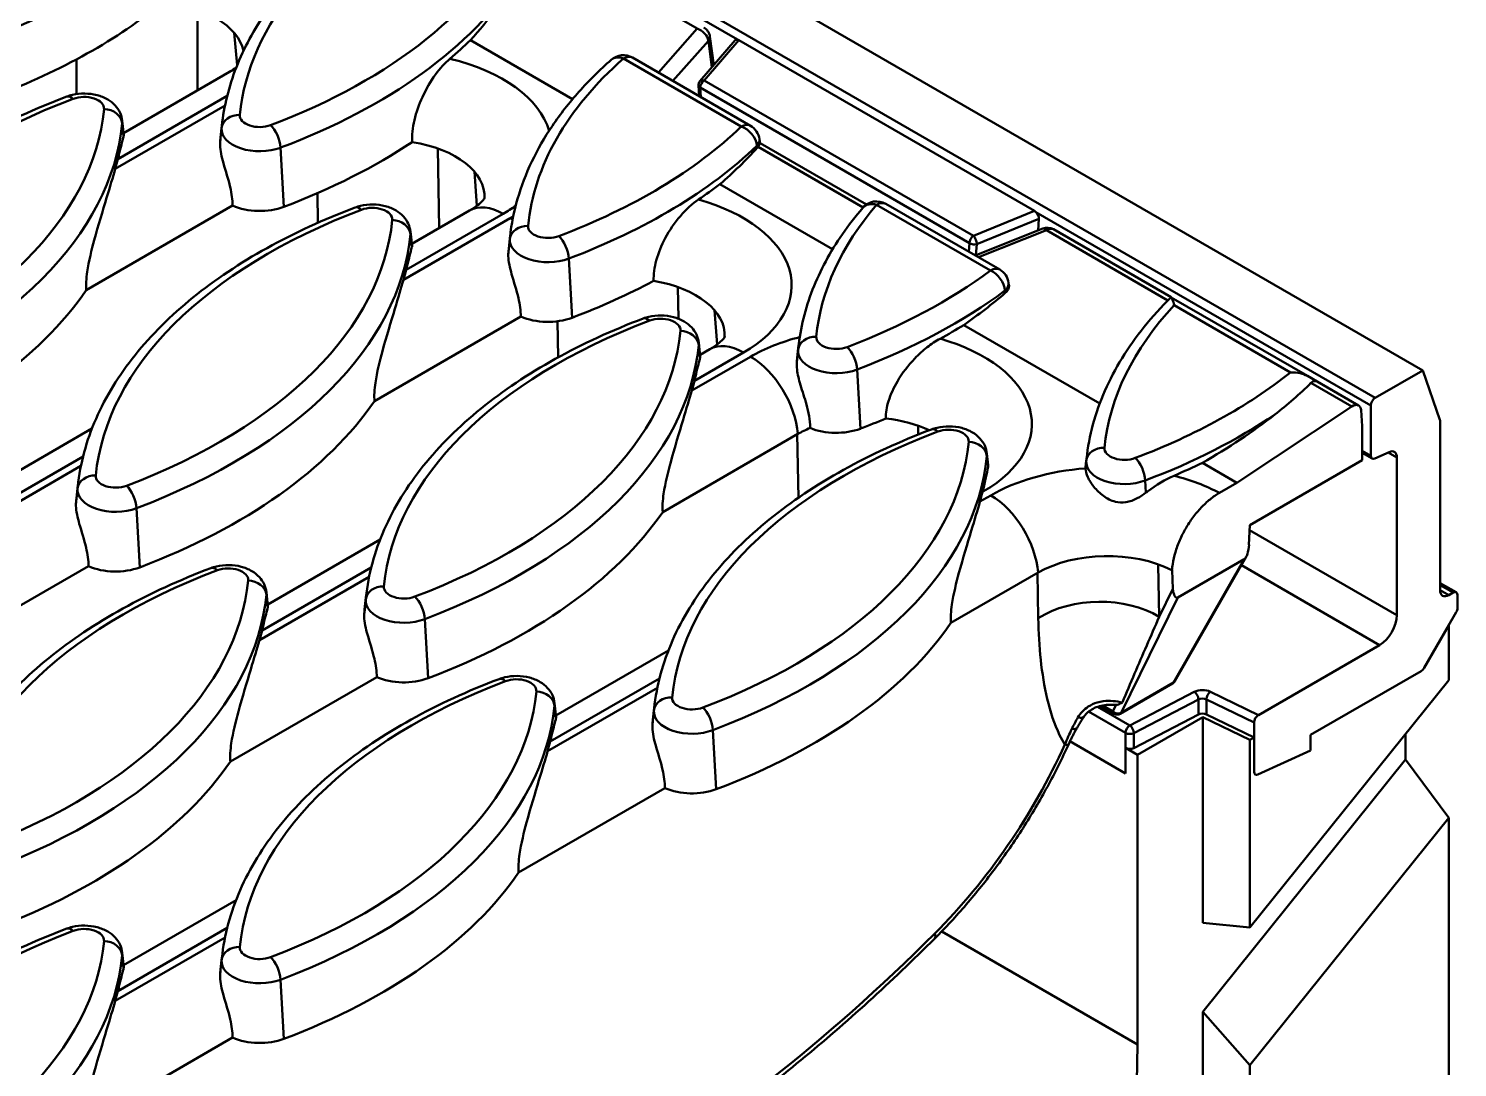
# Model space of a CAD drawing. Header units: millimetres. Extents: x 0 to 2774, y -40 to 1485.
# Drawn here: x 484.4 to 542.8, y 233.8 to 276.3 of the extents above; entities that cross this region are included whole.
import ezdxf

# ---------------------------------------------------------------- set-up
doc = ezdxf.new("R2010")
doc.units = ezdxf.units.MM
doc.header["$LTSCALE"] = 2.5
doc.layers.add('Sichtbar (ISO)', color=7, linetype='Continuous', lineweight=50)
doc.layers.add('Sichtbar schmal (ISO)', color=7, linetype='Continuous', lineweight=50)

msp = doc.modelspace()

# ---------------------------------------------------------------- linework, layer by layer
at = {"layer": 'Sichtbar (ISO)'}
for p, q in [((541.373, 262.318), (364.597, 364.38)), ((506.606, 273.41), (502.429, 275.821)), ((511.814, 274.149), (513.256, 275.817)), ((512.382, 274.806), (512.224, 275.973)), ((513.407, 275.822), (525.5, 268.84)), ((509.061, 275.109), (513.881, 272.326)), ((488.248, 272.027), (492.575, 274.525)), ((511.786, 273.536), (511.753, 273.966)), ((488.194, 272.531), (488.257, 271.945)), ((492.266, 272.315), (492.214, 271.829)), ((514.273, 271.605), (514.249, 271.778)), ((518.622, 269.102), (514.271, 271.614)), ((517.237, 267.272), (512.63, 269.932)), ((486.722, 265.602), (492.708, 269.058)), ((500.033, 267.491), (502.396, 268.855)), ((519.416, 269.13), (524.071, 266.443)), ((525.678, 268.518), (525.639, 268.045)), ((499.979, 267.995), (500.042, 267.408)), ((504.051, 267.779), (503.999, 267.293)), ((525.832, 268.121), (523.065, 267.024)), ((526.267, 268.09), (531.077, 265.312)), ((524.45, 265.814), (524.438, 265.9)), ((531.087, 265.307), (531.077, 265.312)), ((536.651, 262.094), (531.087, 265.307)), ((498.507, 261.066), (504.493, 264.522)), ((528.161, 260.965), (522.604, 264.173)), ((511.764, 263.459), (511.827, 262.872)), ((511.818, 262.955), (512.217, 263.185)), ((515.836, 263.243), (515.791, 262.825)), ((537.049, 261.865), (536.651, 262.094)), ((537.049, 261.865), (538.745, 260.885)), ((539.429, 261.195), (541.373, 262.318)), ((541.373, 262.318), (542.071, 260.303)), ((538.468, 260.844), (533.772, 257.725)), ((538.898, 260.044), (538.847, 260.691)), ((539.252, 258.828), (539.252, 260.889)), ((538.898, 260.044), (538.898, 258.644)), ((542.08, 260.244), (542.08, 253.337)), ((482.356, 257.285), (486.954, 259.94)), ((510.292, 256.53), (515.819, 259.721)), ((523.549, 258.923), (523.6, 258.451)), ((539.304, 258.713), (538.898, 258.947)), ((539.996, 258.983), (539.41, 258.716)), ((527.621, 258.707), (527.594, 258.45)), ((533.772, 257.725), (532.359, 258.541)), ((534.301, 255.989), (538.898, 258.644)), ((540.313, 252.316), (540.313, 258.76)), ((533.772, 257.725), (533.053, 257.311)), ((486.373, 257.573), (486.321, 257.086)), ((534.265, 255.187), (534.301, 255.989)), ((494.141, 252.749), (498.74, 255.404)), ((480.83, 250.86), (486.816, 254.316)), ((531.115, 254.15), (531.122, 254.154)), ((531.122, 254.154), (531.157, 253.393)), ((534.145, 254.692), (531.234, 249.608)), ((531.352, 253.037), (534.071, 254.607)), ((522.077, 251.994), (525.64, 254.051)), ((542.736, 253.247), (542.08, 253.625)), ((494.087, 253.252), (494.15, 252.666)), ((498.158, 253.036), (498.106, 252.55)), ((542.434, 253.133), (542.611, 253.235)), ((542.788, 253.133), (542.788, 252.605)), ((542.736, 252.431), (541.425, 250.16)), ((542.434, 251.908), (541.425, 250.16)), ((542.434, 249.652), (542.434, 251.908)), ((505.926, 248.213), (510.525, 250.868)), ((534.65, 248.23), (539.606, 251.091)), ((492.615, 246.324), (498.601, 249.78)), ((531.142, 249.516), (529.003, 248.281)), ((534.302, 239.536), (542.434, 249.652)), ((541.3, 250.028), (536.777, 247.417)), ((541.3, 250.028), (536.777, 247.417)), ((505.872, 248.716), (505.935, 248.13)), ((509.943, 248.5), (509.891, 248.014)), ((528.196, 248.602), (528.753, 248.281)), ((532.196, 248.252), (529.557, 246.88)), ((529.706, 246.601), (532.38, 248.144)), ((532.38, 248.144), (534.302, 247.213)), ((532.38, 239.733), (532.38, 248.144)), ((534.472, 247.311), (532.524, 248.255)), ((534.472, 247.924), (534.472, 245.906)), ((529.213, 245.844), (526.945, 247.154)), ((534.302, 247.213), (534.472, 247.311)), ((534.302, 247.213), (534.302, 239.536)), ((534.472, 245.906), (534.472, 247.311)), ((536.777, 247.417), (536.777, 246.773)), ((536.777, 247.417), (536.777, 246.773)), ((540.666, 247.453), (540.666, 246.406)), ((529.213, 246.885), (529.706, 246.601)), ((529.213, 245.844), (529.213, 246.885)), ((529.706, 234.761), (529.706, 246.601)), ((536.777, 246.773), (534.631, 245.795)), ((536.777, 246.773), (534.631, 245.795)), ((532.38, 236.097), (540.666, 246.406)), ((540.666, 246.406), (542.434, 244.024)), ((504.4, 241.788), (510.386, 245.244)), ((542.434, 244.024), (534.302, 233.908)), ((542.434, 148.621), (542.434, 244.024)), ((488.248, 238.006), (492.847, 240.661)), ((532.38, 239.733), (534.302, 239.536)), ((521.702, 239.383), (529.706, 234.761)), ((488.194, 238.51), (488.257, 237.924)), ((492.266, 238.294), (492.214, 237.808)), ((532.38, 193.031), (532.38, 236.097)), ((534.302, 233.908), (532.38, 236.097)), ((486.722, 231.582), (492.708, 235.038)), ((528.993, 190.327), (529.706, 234.761)), ((534.302, 233.908), (534.302, 192.099))]:
    msp.add_line(p, q, dxfattribs=at)
for centre, radius, start, end in [((511.729, 275.906), 0.5, 7.70436, 60), ((508.686, 274.46), 0.75, 60, 131.42535), ((512.003, 273.985), 0.25, 139.15741, 184.29153), ((513.506, 271.677), 0.75, 7.7596, 60), ((519.041, 268.481), 0.75, 60, 139.37106), ((526.017, 267.657), 0.5, 60, 111.62706), ((523.696, 265.794), 0.75, 8.15036, 60), ((531.017, 249.732), 0.25, 300, 330.20166), ((528.878, 248.497), 0.25, 240, 300)]:
    msp.add_arc(centre, radius, start, end, dxfattribs=at)
for centre, major_axis, ratio, start_param, end_param in [((480.936, 282.727), (-24.905, -1.753), 0.618802, 2.566876, 2.746118), ((469.266, 285.673), (-25.106, 0), 0.57735, 2.150508, 2.532118), ((489.185, 275.099), (4, 0), 0.57735, 0.126759, 1.403206), ((481.051, 283.178), (-24.887, 0), 0.57735, 2.541414, 2.604055), ((513.411, 275.614), (-0.135, 0.22), 0.563539, 5.794531, 6.460093), ((481.051, 281.137), (-25.106, 0), 0.57735, 2.150508, 2.428839), ((499.006, 269.428), (4, 0), 0.57735, 6.248142, 7.590944), ((492.721, 278.361), (-24.887, -1.752), 0.618802, 2.453279, 2.56373), ((463.374, 272.972), (24.887, 0), 0.57735, 6.114898, 6.142932), ((492.837, 278.642), (-24.887, 0), 0.57735, 2.434183, 2.490313), ((493.815, 269.883), (-1.806, 0), 0.57735, 0.911322, 2.150508), ((525.495, 268.637), (0.133, -0.215), 0.590223, 0.675008, 1.993686), ((475.159, 268.436), (24.887, 0), 0.57735, 6.114898, 6.142932), ((492.837, 276.601), (-25.106, 0), 0.57735, 2.150508, 2.319233), ((508.827, 263.758), (4, 0), 0.57735, 6.248142, 7.576846), ((463.374, 270.931), (25.106, 0), 0.57735, 5.2921, 5.906759), ((504.506, 273.996), (-24.868, -1.75), 0.618802, 2.341325, 2.446653), ((505.6, 265.347), (-1.806, 0), 0.57735, 0.911322, 2.150508), ((504.622, 274.106), (-24.887, 0), 0.57735, 2.323345, 2.3783), ((486.944, 263.9), (24.887, 0), 0.57735, 6.114898, 6.142932), ((539.429, 260.991), (0.125, 0.217), 0.57735, 0.785398, 2.356194), ((475.159, 266.395), (25.106, 0), 0.57735, 5.2921, 5.906759), ((538.495, 260.452), (0.25, 0.433), 0.57735, 5.585054, 7.143511), ((504.622, 272.065), (-25.106, 0), 0.57735, 2.150508, 2.201032), ((518.648, 258.088), (4, 0), 0.57735, 0.882598, 1.377103), ((516.291, 269.63), (-24.85, -1.749), 0.618802, 2.229567, 2.398664), ((541.904, 260.142), (-0.125, -0.217), 0.57735, 2.356194, 2.677945), ((518.648, 258.088), (4, 0), 0.57735, 2.191218, 2.356194), ((517.385, 260.81), (-1.806, 0), 0.57735, 0.941694, 2.150508), ((539.429, 258.93), (-0.125, -0.217), 0.57735, 5.497787, 6.963864), ((539.959, 258.556), (0.25, 0.433), 0.57735, 5.497787, 6.963864), ((529.17, 258.316), (-1.587, 0), 0.57735, 6.227073, 6.282575), ((552.433, 257.561), (-24.887, 0), 0.57735, 6.221282, 6.227073), ((516.407, 269.57), (-24.887, 0), 0.57735, 2.207384, 2.266565), ((498.729, 259.364), (24.887, 0), 0.57735, 6.114898, 6.142932), ((486.944, 261.859), (25.106, 0), 0.57735, 5.2921, 5.906759), ((528.469, 252.418), (4, 0), 0.57735, 0.847939, 2.356194), ((534.089, 255.096), (-0.06, -0.5), 0.334726, 0.246136, 1.794646), ((487.922, 255.14), (-1.806, 0), 0.57735, 0.911322, 2.150508), ((531.334, 253.506), (-0.023, -0.48), 0.367312, 4.967057, 6.515567), ((542.434, 253.541), (-0.25, -0.433), 0.57735, 5.497787, 7.068583), ((542.611, 253.031), (0.125, 0.217), 0.57735, 5.497787, 7.068583), ((542.611, 252.503), (-0.125, -0.217), 0.57735, 1.570796, 2.356194), ((498.729, 257.323), (25.106, 0), 0.57735, 5.2921, 5.906759), ((539.606, 251.908), (0.5, 0.866), 0.57735, 3.926991, 5.497787), ((469.266, 253.694), (24.887, 0), 0.57735, 6.114898, 6.142932), ((541.3, 250.233), (-0.125, -0.217), 0.57735, 0.785398, 1.570796), ((541.3, 250.233), (-0.125, -0.217), 0.57735, 0.785398, 1.570796), ((499.707, 250.604), (-1.806, 0), 0.57735, 0.911322, 2.150508), ((532.364, 248.144), (-0.25, 0), 0.57735, 4.014257, 5.445427), ((534.65, 248.026), (0.126, 0.217), 0.577342, 0.789211, 2.360007), ((481.051, 249.158), (24.887, 0), 0.57735, 6.114898, 6.142932), ((529.39, 246.987), (-0.25, 0), 0.57735, 0.785398, 2.303835), ((469.266, 251.652), (25.106, 0), 0.57735, 5.2921, 5.906759), ((534.65, 246.009), (0.126, 0.216), 0.577805, 2.35957, 3.826047), ((534.65, 246.009), (0.126, 0.216), 0.577805, 2.35957, 3.826047), ((511.492, 246.068), (-1.806, 0), 0.57735, 0.911322, 2.150508), ((481.051, 247.116), (25.106, 0), 0.57735, 5.2921, 5.906759), ((463.374, 238.951), (24.887, 0), 0.57735, 6.114898, 6.142932), ((493.815, 235.862), (-1.806, 0), 0.57735, 0.911322, 2.150508)]:
    msp.add_ellipse(centre, major_axis=major_axis, ratio=ratio, start_param=start_param, end_param=end_param, dxfattribs=at)
for points, knots in [([(501.081, 282.63), (500.073, 282.132), (499.13, 281.586), (497.4, 280.408), (496.613, 279.777), (495.216, 278.44), (494.606, 277.735), (493.581, 276.265), (493.167, 275.5), (492.553, 273.931), (492.353, 273.126), (492.266, 272.315)], [3.0633195, 3.0633195, 3.0633195, 3.0633195, 3.2236731, 3.2236731, 3.3840267, 3.3840267, 3.5443803, 3.5443803, 3.7047339, 3.7047339, 3.8650875, 3.8650875, 3.8650875, 3.8650875]), ([(501.589, 275.063), (501.39, 274.894), (501.19, 274.674), (500.803, 274.143), (500.62, 273.832), (500.328, 273.193), (500.215, 272.873), (500.07, 272.243), (500.037, 271.941), (500.046, 271.658)], [-0.8307301, -0.8307301, -0.8307301, -0.8307301, -0.6186982, -0.6186982, -0.3967921, -0.3967921, -0.1947785, -0.1947785, 0, 0, 0, 0]), ([(508.189, 275.022), (507.713, 274.602), (507.272, 274.165), (506.468, 273.264), (506.105, 272.8), (505.459, 271.846), (505.178, 271.357), (504.702, 270.361), (504.508, 269.852), (504.21, 268.823), (504.107, 268.302), (504.051, 267.779)], [3.3476045, 3.3476045, 3.3476045, 3.3476045, 3.4511011, 3.4511011, 3.5545977, 3.5545977, 3.6580943, 3.6580943, 3.7615909, 3.7615909, 3.8650875, 3.8650875, 3.8650875, 3.8650875]), ([(485.927, 273.516), (484.646, 273.032), (483.439, 272.477), (481.217, 271.244), (480.2, 270.565), (478.391, 269.1), (477.598, 268.314), (476.269, 266.656), (475.732, 265.784), (474.942, 263.98), (474.689, 263.049), (474.588, 262.109)], [2.9359057, 2.9359057, 2.9359057, 2.9359057, 3.121742, 3.121742, 3.3075784, 3.3075784, 3.4934147, 3.4934147, 3.6792511, 3.6792511, 3.8650875, 3.8650875, 3.8650875, 3.8650875]), ([(488.194, 272.531), (488.182, 272.647), (488.149, 272.758), (488.052, 272.969), (487.984, 273.065), (487.816, 273.249), (487.711, 273.329), (487.463, 273.477), (487.315, 273.535), (486.998, 273.618), (486.828, 273.639), (486.489, 273.643), (486.319, 273.625), (486.077, 273.567), (486.001, 273.544), (485.927, 273.516)], [0.847302, 0.847302, 0.847302, 0.847302, 1.046181, 1.046181, 1.270532, 1.270532, 1.556044, 1.556044, 1.929065, 1.929065, 2.339587, 2.339587, 2.746954, 2.746954, 2.935906, 2.935906, 2.935906, 2.935906]), ([(488.251, 271.896), (488.248, 271.886), (488.245, 271.875), (488.193, 271.693), (488.13, 271.428), (488.046, 271.082), (488.032, 271.024), (488.017, 270.963)], [0.7095826, 0.7095826, 0.7095826, 0.7095826, 0.7301099, 0.7301099, 1.0546565, 1.0546565, 1.1167, 1.1167, 1.1167, 1.1167]), ([(492.708, 269.058), (492.705, 269.294), (492.67, 269.549), (492.534, 270.139), (492.42, 270.477), (492.297, 270.914), (492.263, 271.045), (492.213, 271.298), (492.198, 271.421), (492.193, 271.589), (492.195, 271.649), (492.201, 271.707)], [0.0433649, 0.0433649, 0.0433649, 0.0433649, 0.199966, 0.199966, 0.399932, 0.399932, 0.4756007, 0.4756007, 0.5512693, 0.5512693, 0.5929939, 0.5929939, 0.5929939, 0.5929939]), ([(492.201, 271.707), (492.204, 271.736), (492.207, 271.766), (492.211, 271.806), (492.212, 271.817), (492.214, 271.829)], [0.70958265, 0.70958265, 0.70958265, 0.70958265, 0.73010989, 0.73010989, 0.73801389, 0.73801389, 0.73801389, 0.73801389]), ([(514.193, 271.459), (514.207, 271.478), (514.219, 271.495), (514.251, 271.543), (514.264, 271.567), (514.272, 271.592), (514.273, 271.599), (514.273, 271.605)], [-0.20815452, -0.20815452, -0.20815452, -0.20815452, -0.18813739, -0.18813739, -0.14628807, -0.14628807, -0.12617797, -0.12617797, -0.12617797, -0.12617797]), ([(487.91, 270.565), (487.811, 270.229), (487.69, 269.822), (487.395, 268.84), (487.213, 268.25), (486.946, 267.264), (486.824, 266.782), (486.742, 266.224), (486.726, 266.083), (486.713, 265.824), (486.714, 265.705), (486.722, 265.602)], [3.485316, 3.485316, 3.485316, 3.485316, 3.831228, 3.831228, 4.242869, 4.242869, 4.503948, 4.503948, 4.581698, 4.581698, 4.653464, 4.653464, 4.653464, 4.653464]), ([(502.396, 268.855), (502.526, 268.93), (502.635, 269.004), (502.812, 269.141), (502.878, 269.203), (502.972, 269.302), (502.998, 269.339), (503.018, 269.37), (503.021, 269.375), (503.021, 269.375)], [0, 0, 0, 0, 0.1441607, 0.1441607, 0.2883214, 0.2883214, 0.4324821, 0.4324821, 0.5133261, 0.5133261, 0.5133261, 0.5133261]), ([(497.712, 268.98), (496.431, 268.496), (495.225, 267.941), (493.002, 266.708), (491.985, 266.029), (490.176, 264.564), (489.384, 263.778), (488.054, 262.12), (487.517, 261.248), (486.727, 259.444), (486.474, 258.513), (486.373, 257.573)], [2.9359057, 2.9359057, 2.9359057, 2.9359057, 3.121742, 3.121742, 3.3075784, 3.3075784, 3.4934147, 3.4934147, 3.6792511, 3.6792511, 3.8650875, 3.8650875, 3.8650875, 3.8650875]), ([(499.979, 267.995), (499.967, 268.111), (499.934, 268.222), (499.837, 268.433), (499.769, 268.529), (499.601, 268.713), (499.496, 268.793), (499.248, 268.941), (499.1, 268.999), (498.784, 269.082), (498.613, 269.103), (498.274, 269.106), (498.104, 269.089), (497.862, 269.031), (497.787, 269.008), (497.712, 268.98)], [0.847302, 0.847302, 0.847302, 0.847302, 1.046181, 1.046181, 1.270532, 1.270532, 1.556044, 1.556044, 1.929065, 1.929065, 2.339587, 2.339587, 2.746954, 2.746954, 2.935906, 2.935906, 2.935906, 2.935906]), ([(511.752, 269.304), (511.502, 269.135), (511.251, 268.906), (510.786, 268.364), (510.573, 268.055), (510.242, 267.434), (510.115, 267.128), (509.954, 266.531), (509.915, 266.248), (509.921, 265.98)], [-0.8394654, -0.8394654, -0.8394654, -0.8394654, -0.6084187, -0.6084187, -0.3820003, -0.3820003, -0.1850439, -0.1850439, 0, 0, 0, 0]), ([(518.472, 268.969), (518.172, 268.619), (517.895, 268.261), (517.389, 267.531), (517.16, 267.159), (516.754, 266.401), (516.575, 266.016), (516.272, 265.237), (516.147, 264.842), (515.95, 264.047), (515.879, 263.645), (515.836, 263.243)], [3.467066, 3.467066, 3.467066, 3.467066, 3.5466703, 3.5466703, 3.6262746, 3.6262746, 3.7058789, 3.7058789, 3.7854832, 3.7854832, 3.8650875, 3.8650875, 3.8650875, 3.8650875]), ([(500.036, 267.36), (500.033, 267.35), (500.03, 267.339), (499.978, 267.157), (499.915, 266.892), (499.831, 266.546), (499.817, 266.488), (499.802, 266.427)], [0.7095826, 0.7095826, 0.7095826, 0.7095826, 0.7301099, 0.7301099, 1.0546565, 1.0546565, 1.1167, 1.1167, 1.1167, 1.1167]), ([(504.493, 264.522), (504.49, 264.758), (504.455, 265.013), (504.319, 265.602), (504.205, 265.941), (504.082, 266.378), (504.048, 266.509), (503.999, 266.762), (503.983, 266.885), (503.978, 267.053), (503.98, 267.113), (503.986, 267.171)], [0.0433649, 0.0433649, 0.0433649, 0.0433649, 0.199966, 0.199966, 0.399932, 0.399932, 0.4756007, 0.4756007, 0.5512693, 0.5512693, 0.5929939, 0.5929939, 0.5929939, 0.5929939]), ([(503.986, 267.171), (503.989, 267.2), (503.992, 267.23), (503.996, 267.27), (503.998, 267.281), (503.999, 267.293)], [0.70958265, 0.70958265, 0.70958265, 0.70958265, 0.73010989, 0.73010989, 0.73801389, 0.73801389, 0.73801389, 0.73801389]), ([(499.695, 266.029), (499.596, 265.693), (499.475, 265.286), (499.18, 264.304), (498.998, 263.714), (498.731, 262.728), (498.609, 262.246), (498.527, 261.688), (498.511, 261.547), (498.498, 261.288), (498.499, 261.169), (498.507, 261.066)], [3.485316, 3.485316, 3.485316, 3.485316, 3.831228, 3.831228, 4.242869, 4.242869, 4.503948, 4.503948, 4.581698, 4.581698, 4.653464, 4.653464, 4.653464, 4.653464]), ([(524.301, 265.486), (524.351, 265.529), (524.389, 265.576), (524.441, 265.675), (524.454, 265.726), (524.453, 265.789), (524.452, 265.802), (524.45, 265.814)], [-0.2163832, -0.2163832, -0.2163832, -0.2163832, -0.1670492, -0.1670492, -0.117696, -0.117696, -0.105539, -0.105539, -0.105539, -0.105539]), ([(531.077, 265.312), (530.681, 264.92), (530.314, 264.515), (529.646, 263.684), (529.343, 263.257), (528.807, 262.386), (528.572, 261.941), (528.175, 261.037), (528.012, 260.577), (527.76, 259.648), (527.672, 259.178), (527.621, 258.707)], [3.3989709, 3.3989709, 3.3989709, 3.3989709, 3.4921942, 3.4921942, 3.5854175, 3.5854175, 3.6786408, 3.6786408, 3.7718641, 3.7718641, 3.8650875, 3.8650875, 3.8650875, 3.8650875]), ([(531.208, 264.983), (531.208, 264.984), (531.207, 264.985), (531.185, 265.075), (531.162, 265.151), (531.12, 265.265), (531.102, 265.298), (531.087, 265.307)], [-0.1621279, -0.1621279, -0.1621279, -0.1621279, -0.1614538, -0.1614538, -0.0815063, -0.0815063, 0, 0, 0, 0]), ([(509.497, 264.444), (508.216, 263.959), (507.01, 263.405), (504.787, 262.172), (503.77, 261.493), (501.961, 260.028), (501.169, 259.242), (499.839, 257.584), (499.302, 256.712), (498.512, 254.908), (498.259, 253.977), (498.158, 253.036)], [2.9359057, 2.9359057, 2.9359057, 2.9359057, 3.121742, 3.121742, 3.3075784, 3.3075784, 3.4934147, 3.4934147, 3.6792511, 3.6792511, 3.8650875, 3.8650875, 3.8650875, 3.8650875]), ([(511.764, 263.459), (511.752, 263.575), (511.719, 263.686), (511.622, 263.897), (511.554, 263.993), (511.386, 264.177), (511.282, 264.257), (511.033, 264.405), (510.885, 264.462), (510.569, 264.546), (510.398, 264.567), (510.059, 264.57), (509.89, 264.552), (509.648, 264.495), (509.572, 264.472), (509.497, 264.444)], [0.847302, 0.847302, 0.847302, 0.847302, 1.046181, 1.046181, 1.270532, 1.270532, 1.556044, 1.556044, 1.929065, 1.929065, 2.339587, 2.339587, 2.746954, 2.746954, 2.935906, 2.935906, 2.935906, 2.935906]), ([(512.217, 263.185), (512.347, 263.26), (512.456, 263.334), (512.633, 263.47), (512.699, 263.532), (512.792, 263.632), (512.819, 263.669), (512.839, 263.7), (512.841, 263.705), (512.841, 263.705)], [0, 0, 0, 0, 0.1441607, 0.1441607, 0.2883214, 0.2883214, 0.4324821, 0.4324821, 0.5133261, 0.5133261, 0.5133261, 0.5133261]), ([(521.632, 263.618), (521.455, 263.522), (521.278, 263.404), (520.93, 263.131), (520.76, 262.976), (520.334, 262.53), (520.089, 262.212), (519.737, 261.616), (519.61, 261.342), (519.452, 260.824), (519.413, 260.585), (519.418, 260.354)], [-0.8649859, -0.8649859, -0.8649859, -0.8649859, -0.7198885, -0.7198885, -0.5752164, -0.5752164, -0.3388745, -0.3388745, -0.1590134, -0.1590134, 0, 0, 0, 0]), ([(511.821, 262.824), (511.818, 262.813), (511.815, 262.803), (511.763, 262.621), (511.7, 262.356), (511.616, 262.01), (511.602, 261.952), (511.587, 261.891)], [0.7095826, 0.7095826, 0.7095826, 0.7095826, 0.7301099, 0.7301099, 1.0546565, 1.0546565, 1.1167, 1.1167, 1.1167, 1.1167]), ([(516.322, 259.967), (516.321, 260.298), (516.253, 260.62), (516.095, 261.194), (516.003, 261.461), (515.859, 261.948), (515.807, 262.157), (515.77, 262.475), (515.767, 262.591), (515.778, 262.701)], [-0.6965752, -0.6965752, -0.6965752, -0.6965752, -0.5305349, -0.5305349, -0.3789506, -0.3789506, -0.2483974, -0.2483974, -0.1672477, -0.1672477, -0.1672477, -0.1672477]), ([(536.651, 262.094), (536.562, 262.146), (536.46, 262.183), (536.229, 262.235), (536.095, 262.246), (535.962, 262.24), (535.961, 262.24), (535.96, 262.24)], [-0.147471, -0.147471, -0.147471, -0.147471, -0.0797001, -0.0797001, 0, 0, 0.000689, 0.000689, 0.000689, 0.000689]), ([(536.799, 261.808), (536.824, 261.833), (536.851, 261.852), (536.916, 261.883), (536.953, 261.889), (537.01, 261.882), (537.031, 261.875), (537.049, 261.865)], [-0.0974054, -0.0974054, -0.0974054, -0.0974054, -0.06980473, -0.06980473, -0.03371985, -0.03371985, -0.01069287, -0.01069287, -0.01069287, -0.01069287]), ([(511.48, 261.493), (511.381, 261.157), (511.26, 260.75), (510.965, 259.768), (510.783, 259.178), (510.516, 258.192), (510.394, 257.71), (510.313, 257.152), (510.297, 257.011), (510.283, 256.752), (510.284, 256.633), (510.292, 256.53)], [3.485316, 3.485316, 3.485316, 3.485316, 3.831228, 3.831228, 4.242869, 4.242869, 4.503948, 4.503948, 4.581698, 4.581698, 4.653464, 4.653464, 4.653464, 4.653464]), ([(523.549, 258.923), (523.537, 259.039), (523.504, 259.15), (523.407, 259.361), (523.339, 259.457), (523.171, 259.641), (523.067, 259.721), (522.818, 259.869), (522.671, 259.926), (522.354, 260.01), (522.184, 260.031), (521.844, 260.034), (521.675, 260.016), (521.433, 259.959), (521.357, 259.936), (521.282, 259.908)], [0.847302, 0.847302, 0.847302, 0.847302, 1.046181, 1.046181, 1.270532, 1.270532, 1.556044, 1.556044, 1.929065, 1.929065, 2.339587, 2.339587, 2.746954, 2.746954, 2.935906, 2.935906, 2.935906, 2.935906]), ([(521.282, 259.908), (520.001, 259.423), (518.795, 258.869), (516.572, 257.636), (515.555, 256.957), (513.746, 255.492), (512.954, 254.706), (511.624, 253.048), (511.087, 252.176), (510.297, 250.372), (510.044, 249.44), (509.943, 248.5)], [2.9359057, 2.9359057, 2.9359057, 2.9359057, 3.121742, 3.121742, 3.3075784, 3.3075784, 3.4934147, 3.4934147, 3.6792511, 3.6792511, 3.8650875, 3.8650875, 3.8650875, 3.8650875]), ([(523.597, 258.374), (523.574, 258.236), (523.545, 258.094), (523.474, 257.774), (523.431, 257.595), (523.382, 257.396)], [-0.4077378, -0.4077378, -0.4077378, -0.4077378, -0.2120173, -0.2120173, 0, 0, 0, 0]), ([(530.052, 257.322), (529.943, 257.237), (529.824, 257.158), (529.553, 257.015), (529.394, 256.956), (529.085, 256.91), (528.942, 256.917), (528.62, 256.997), (528.458, 257.085), (528.174, 257.291), (528.038, 257.422), (527.818, 257.693), (527.733, 257.827), (527.614, 258.086), (527.583, 258.208), (527.583, 258.316)], [-0.7344922, -0.7344922, -0.7344922, -0.7344922, -0.6482593, -0.6482593, -0.547191, -0.547191, -0.4583679, -0.4583679, -0.3441679, -0.3441679, -0.2232396, -0.2232396, -0.1127131, -0.1127131, 0, 0, 0, 0]), ([(531.201, 258.016), (530.836, 257.86), (530.47, 257.638), (530.096, 257.356), (530.074, 257.339), (530.052, 257.322)], [-0.5221268, -0.5221268, -0.5221268, -0.5221268, -0.2505117, -0.2505117, -0.2334107, -0.2334107, -0.2334107, -0.2334107]), ([(486.308, 256.964), (486.311, 256.994), (486.314, 257.023), (486.319, 257.064), (486.32, 257.075), (486.321, 257.086)], [0.70958265, 0.70958265, 0.70958265, 0.70958265, 0.73010989, 0.73010989, 0.73801389, 0.73801389, 0.73801389, 0.73801389]), ([(533.053, 257.311), (532.933, 257.241), (532.802, 257.152), (532.545, 256.944), (532.42, 256.827), (532.198, 256.592), (532.081, 256.454), (531.863, 256.161), (531.762, 256.005), (531.592, 255.711), (531.508, 255.545), (531.362, 255.21), (531.301, 255.04), (531.209, 254.731), (531.17, 254.563), (531.131, 254.315), (531.121, 254.231), (531.115, 254.15)], [0.8147384, 0.8147384, 0.8147384, 0.8147384, 0.9166626, 0.9166626, 1.0185868, 1.0185868, 1.1205115, 1.1205115, 1.2224361, 1.2224361, 1.3243012, 1.3243012, 1.4261663, 1.4261663, 1.527934, 1.527934, 1.5814004, 1.5814004, 1.5814004, 1.5814004]), ([(486.816, 254.316), (486.813, 254.551), (486.777, 254.807), (486.642, 255.396), (486.528, 255.735), (486.404, 256.172), (486.371, 256.302), (486.321, 256.556), (486.306, 256.679), (486.301, 256.847), (486.303, 256.906), (486.308, 256.964)], [0.0433649, 0.0433649, 0.0433649, 0.0433649, 0.199966, 0.199966, 0.399932, 0.399932, 0.4756007, 0.4756007, 0.5512693, 0.5512693, 0.5929939, 0.5929939, 0.5929939, 0.5929939]), ([(523.265, 256.957), (523.166, 256.621), (523.045, 256.214), (522.75, 255.232), (522.569, 254.642), (522.301, 253.656), (522.18, 253.174), (522.098, 252.615), (522.082, 252.475), (522.068, 252.216), (522.069, 252.096), (522.077, 251.994)], [3.485316, 3.485316, 3.485316, 3.485316, 3.831228, 3.831228, 4.242869, 4.242869, 4.503948, 4.503948, 4.581698, 4.581698, 4.653464, 4.653464, 4.653464, 4.653464]), ([(491.819, 254.238), (490.538, 253.753), (489.332, 253.199), (487.109, 251.966), (486.092, 251.286), (484.283, 249.822), (483.491, 249.036), (482.162, 247.378), (481.625, 246.505), (480.834, 244.702), (480.582, 243.77), (480.481, 242.83)], [2.9359057, 2.9359057, 2.9359057, 2.9359057, 3.121742, 3.121742, 3.3075784, 3.3075784, 3.4934147, 3.4934147, 3.6792511, 3.6792511, 3.8650875, 3.8650875, 3.8650875, 3.8650875]), ([(494.087, 253.252), (494.074, 253.369), (494.042, 253.48), (493.944, 253.691), (493.876, 253.787), (493.708, 253.971), (493.604, 254.051), (493.355, 254.199), (493.208, 254.256), (492.891, 254.339), (492.721, 254.361), (492.381, 254.364), (492.212, 254.346), (491.97, 254.289), (491.894, 254.266), (491.819, 254.238)], [0.847302, 0.847302, 0.847302, 0.847302, 1.046181, 1.046181, 1.270532, 1.270532, 1.556044, 1.556044, 1.929065, 1.929065, 2.339587, 2.339587, 2.746954, 2.746954, 2.935906, 2.935906, 2.935906, 2.935906]), ([(494.143, 252.617), (494.141, 252.607), (494.137, 252.597), (494.086, 252.415), (494.023, 252.15), (493.938, 251.804), (493.924, 251.746), (493.909, 251.685)], [0.7095826, 0.7095826, 0.7095826, 0.7095826, 0.7301099, 0.7301099, 1.0546565, 1.0546565, 1.1167, 1.1167, 1.1167, 1.1167]), ([(498.601, 249.78), (498.598, 250.015), (498.562, 250.27), (498.427, 250.86), (498.313, 251.198), (498.189, 251.636), (498.156, 251.766), (498.106, 252.02), (498.091, 252.143), (498.086, 252.311), (498.088, 252.37), (498.093, 252.428)], [0.0433649, 0.0433649, 0.0433649, 0.0433649, 0.199966, 0.199966, 0.399932, 0.399932, 0.4756007, 0.4756007, 0.5512693, 0.5512693, 0.5929939, 0.5929939, 0.5929939, 0.5929939]), ([(498.093, 252.428), (498.096, 252.458), (498.1, 252.487), (498.104, 252.528), (498.105, 252.539), (498.106, 252.55)], [0.70958265, 0.70958265, 0.70958265, 0.70958265, 0.73010989, 0.73010989, 0.73801389, 0.73801389, 0.73801389, 0.73801389]), ([(493.802, 251.287), (493.703, 250.951), (493.582, 250.544), (493.287, 249.561), (493.106, 248.971), (492.838, 247.986), (492.717, 247.504), (492.635, 246.945), (492.619, 246.805), (492.605, 246.546), (492.606, 246.426), (492.615, 246.324)], [3.485316, 3.485316, 3.485316, 3.485316, 3.831228, 3.831228, 4.242869, 4.242869, 4.503948, 4.503948, 4.581698, 4.581698, 4.653464, 4.653464, 4.653464, 4.653464]), ([(503.604, 249.701), (502.323, 249.217), (501.117, 248.663), (498.894, 247.429), (497.878, 246.75), (496.069, 245.286), (495.276, 244.5), (493.947, 242.842), (493.41, 241.969), (492.619, 240.166), (492.367, 239.234), (492.266, 238.294)], [2.9359057, 2.9359057, 2.9359057, 2.9359057, 3.121742, 3.121742, 3.3075784, 3.3075784, 3.4934147, 3.4934147, 3.6792511, 3.6792511, 3.8650875, 3.8650875, 3.8650875, 3.8650875]), ([(505.872, 248.716), (505.859, 248.832), (505.827, 248.944), (505.729, 249.155), (505.662, 249.251), (505.493, 249.435), (505.389, 249.515), (505.14, 249.663), (504.993, 249.72), (504.676, 249.803), (504.506, 249.825), (504.166, 249.828), (503.997, 249.81), (503.755, 249.753), (503.679, 249.73), (503.604, 249.701)], [0.847302, 0.847302, 0.847302, 0.847302, 1.046181, 1.046181, 1.270532, 1.270532, 1.556044, 1.556044, 1.929065, 1.929065, 2.339587, 2.339587, 2.746954, 2.746954, 2.935906, 2.935906, 2.935906, 2.935906]), ([(528.754, 248.643), (528.65, 248.651), (528.546, 248.651), (528.343, 248.634), (528.244, 248.616), (528.059, 248.564), (527.973, 248.53), (527.814, 248.447), (527.742, 248.398), (527.621, 248.292), (527.571, 248.236), (527.528, 248.176), (527.526, 248.173), (527.524, 248.17)], [-0.4360262, -0.4360262, -0.4360262, -0.4360262, -0.3488209, -0.3488209, -0.2616157, -0.2616157, -0.1744105, -0.1744105, -0.0872052, -0.0872052, -0.004617, -0.004617, 0, 0, 0, 0]), ([(528.828, 248.644), (528.806, 248.641), (528.784, 248.641), (528.758, 248.642), (528.756, 248.642), (528.754, 248.643)], [0.07474792, 0.07474792, 0.07474792, 0.07474792, 0.09724774, 0.09724774, 0.09909327, 0.09909327, 0.09909327, 0.09909327]), ([(529.089, 248.736), (529.088, 248.735), (529.088, 248.735), (529.031, 248.704), (528.976, 248.681), (528.889, 248.654), (528.857, 248.647), (528.828, 248.644)], [-0.00057344, -0.00057344, -0.00057344, -0.00057344, 0, 0, 0.04718078, 0.04718078, 0.07898468, 0.07898468, 0.07898468, 0.07898468]), ([(505.929, 248.081), (505.926, 248.071), (505.923, 248.061), (505.871, 247.879), (505.808, 247.614), (505.724, 247.268), (505.709, 247.21), (505.695, 247.149)], [0.7095826, 0.7095826, 0.7095826, 0.7095826, 0.7301099, 0.7301099, 1.0546565, 1.0546565, 1.1167, 1.1167, 1.1167, 1.1167]), ([(510.386, 245.244), (510.383, 245.479), (510.347, 245.734), (510.212, 246.324), (510.098, 246.662), (509.975, 247.1), (509.941, 247.23), (509.891, 247.483), (509.876, 247.607), (509.871, 247.775), (509.873, 247.834), (509.879, 247.892)], [0.0433649, 0.0433649, 0.0433649, 0.0433649, 0.199966, 0.199966, 0.399932, 0.399932, 0.4756007, 0.4756007, 0.5512693, 0.5512693, 0.5929939, 0.5929939, 0.5929939, 0.5929939]), ([(509.879, 247.892), (509.882, 247.922), (509.885, 247.951), (509.889, 247.992), (509.89, 248.003), (509.891, 248.014)], [0.70958265, 0.70958265, 0.70958265, 0.70958265, 0.73010989, 0.73010989, 0.73801389, 0.73801389, 0.73801389, 0.73801389]), ([(527.524, 248.17), (527.503, 248.14), (527.483, 248.11), (527.443, 248.05), (527.423, 248.019), (527.384, 247.958), (527.364, 247.927), (527.326, 247.865), (527.307, 247.833), (527.27, 247.77), (527.251, 247.739), (527.233, 247.707)], [-0.1301761, -0.1301761, -0.1301761, -0.1301761, -0.1041408, -0.1041408, -0.0781056, -0.0781056, -0.0520704, -0.0520704, -0.0260352, -0.0260352, 0, 0, 0, 0]), ([(527.233, 247.707), (527.209, 247.664), (527.185, 247.62), (527.137, 247.533), (527.114, 247.49), (527.067, 247.401), (527.045, 247.357), (527, 247.267), (526.978, 247.222), (526.934, 247.132), (526.913, 247.086), (526.892, 247.041)], [-0.1682381, -0.1682381, -0.1682381, -0.1682381, -0.1345905, -0.1345905, -0.1009429, -0.1009429, -0.0672952, -0.0672952, -0.0336476, -0.0336476, 0, 0, 0, 0]), ([(505.587, 246.751), (505.488, 246.415), (505.368, 246.008), (505.072, 245.025), (504.891, 244.435), (504.623, 243.45), (504.502, 242.968), (504.42, 242.409), (504.404, 242.269), (504.39, 242.01), (504.391, 241.89), (504.4, 241.788)], [3.485316, 3.485316, 3.485316, 3.485316, 3.831228, 3.831228, 4.242869, 4.242869, 4.503948, 4.503948, 4.581698, 4.581698, 4.653464, 4.653464, 4.653464, 4.653464]), ([(526.892, 247.041), (526.625, 246.454), (526.335, 245.872), (525.711, 244.725), (525.377, 244.16), (524.673, 243.056), (524.301, 242.517), (523.527, 241.473), (523.123, 240.968), (522.289, 239.999), (521.859, 239.535), (521.419, 239.096)], [-0.9923242, -0.9923242, -0.9923242, -0.9923242, -0.8669622, -0.8669622, -0.7416002, -0.7416002, -0.6162383, -0.6162383, -0.4908763, -0.4908763, -0.3655144, -0.3655144, -0.3655144, -0.3655144]), ([(488.194, 238.51), (488.182, 238.626), (488.149, 238.738), (488.052, 238.949), (487.984, 239.045), (487.816, 239.229), (487.711, 239.309), (487.463, 239.456), (487.315, 239.514), (486.998, 239.597), (486.828, 239.619), (486.489, 239.622), (486.319, 239.604), (486.077, 239.546), (486.001, 239.523), (485.927, 239.495)], [0.847302, 0.847302, 0.847302, 0.847302, 1.046181, 1.046181, 1.270532, 1.270532, 1.556044, 1.556044, 1.929065, 1.929065, 2.339587, 2.339587, 2.746954, 2.746954, 2.935906, 2.935906, 2.935906, 2.935906]), ([(485.927, 239.495), (484.646, 239.011), (483.439, 238.457), (481.217, 237.223), (480.2, 236.544), (478.391, 235.079), (477.598, 234.294), (476.269, 232.636), (475.732, 231.763), (474.942, 229.96), (474.689, 229.028), (474.588, 228.088)], [2.9359057, 2.9359057, 2.9359057, 2.9359057, 3.121742, 3.121742, 3.3075784, 3.3075784, 3.4934147, 3.4934147, 3.6792511, 3.6792511, 3.8650875, 3.8650875, 3.8650875, 3.8650875]), ([(521.419, 239.096), (520.526, 238.205), (519.622, 237.343), (517.796, 235.682), (516.873, 234.883), (515.015, 233.352), (514.079, 232.62), (512.199, 231.227), (511.254, 230.567), (509.361, 229.32), (508.413, 228.733), (507.465, 228.186)], [-0.3655144, -0.3655144, -0.3655144, -0.3655144, -0.2924115, -0.2924115, -0.2193086, -0.2193086, -0.1462057, -0.1462057, -0.0731029, -0.0731029, 0, 0, 0, 0]), ([(488.251, 237.875), (488.248, 237.865), (488.245, 237.855), (488.193, 237.673), (488.13, 237.408), (488.046, 237.061), (488.032, 237.003), (488.017, 236.943)], [0.7095826, 0.7095826, 0.7095826, 0.7095826, 0.7301099, 0.7301099, 1.0546565, 1.0546565, 1.1167, 1.1167, 1.1167, 1.1167]), ([(492.201, 237.686), (492.204, 237.716), (492.207, 237.745), (492.211, 237.786), (492.212, 237.797), (492.214, 237.808)], [0.70958265, 0.70958265, 0.70958265, 0.70958265, 0.73010989, 0.73010989, 0.73801389, 0.73801389, 0.73801389, 0.73801389]), ([(492.708, 235.038), (492.705, 235.273), (492.67, 235.528), (492.534, 236.118), (492.42, 236.456), (492.297, 236.894), (492.263, 237.024), (492.213, 237.277), (492.198, 237.4), (492.193, 237.569), (492.195, 237.628), (492.201, 237.686)], [0.0433649, 0.0433649, 0.0433649, 0.0433649, 0.199966, 0.199966, 0.399932, 0.399932, 0.4756007, 0.4756007, 0.5512693, 0.5512693, 0.5929939, 0.5929939, 0.5929939, 0.5929939]), ([(487.91, 236.545), (487.811, 236.209), (487.69, 235.802), (487.395, 234.819), (487.213, 234.229), (486.946, 233.244), (486.824, 232.762), (486.742, 232.203), (486.726, 232.062), (486.713, 231.803), (486.714, 231.684), (486.722, 231.582)], [3.485316, 3.485316, 3.485316, 3.485316, 3.831228, 3.831228, 4.242869, 4.242869, 4.503948, 4.503948, 4.581698, 4.581698, 4.653464, 4.653464, 4.653464, 4.653464])]:
    msp.add_open_spline(points, degree=3, knots=knots, dxfattribs=at)
for points in [[(513.35, 275.844), (513.368, 275.84), (513.388, 275.832), (513.407, 275.822)], [(492.575, 274.525), (492.683, 274.588), (492.778, 274.65), (492.857, 274.708)], [(488.257, 271.945), (488.258, 271.931), (488.257, 271.915), (488.251, 271.896)], [(514.159, 271.417), (514.171, 271.43), (514.183, 271.444), (514.193, 271.459)], [(525.5, 268.84), (525.518, 268.829), (525.538, 268.814), (525.556, 268.796)], [(500.042, 267.408), (500.044, 267.395), (500.042, 267.379), (500.036, 267.36)], [(511.827, 262.872), (511.829, 262.859), (511.827, 262.843), (511.821, 262.824)], [(515.778, 262.701), (515.783, 262.743), (515.787, 262.784), (515.791, 262.825)], [(535.325, 260.516), (535.84, 260.918), (536.339, 261.353), (536.799, 261.808)], [(523.6, 258.451), (523.603, 258.427), (523.602, 258.401), (523.597, 258.374)], [(523.382, 257.396), (523.379, 257.382), (523.376, 257.369), (523.372, 257.355)], [(494.15, 252.666), (494.151, 252.653), (494.149, 252.636), (494.143, 252.617)], [(505.935, 248.13), (505.936, 248.117), (505.934, 248.1), (505.929, 248.081)], [(488.257, 237.924), (488.258, 237.911), (488.257, 237.894), (488.251, 237.875)]]:
    msp.add_open_spline(points, degree=3, dxfattribs=at)
at = {"layer": 'Sichtbar schmal (ISO)'}
for p, q in [((539.429, 261.195), (362.652, 363.258)), ((505.124, 280.095), (511.702, 276.297)), ((491.273, 273.773), (491.273, 277.068)), ((511.622, 276.842), (513.35, 275.844)), ((492.774, 276.119), (492.893, 274.8)), ((511.702, 276.297), (510.117, 274.499)), ((510.713, 274.155), (512.16, 275.797)), ((511.987, 274.18), (513.407, 275.822)), ((512.16, 275.797), (512.306, 274.719)), ((486.33, 275.041), (486.33, 273.619)), ((513.506, 272.289), (508.686, 275.072)), ((522.999, 267.822), (511.987, 274.18)), ((488.017, 270.963), (492.485, 273.543)), ((511.855, 273.496), (511.826, 273.883)), ((511.826, 273.883), (522.838, 267.526)), ((492.397, 273.156), (487.91, 270.565)), ((488.195, 272.425), (488.251, 271.896)), ((492.257, 272.232), (492.201, 271.707)), ((494.669, 271.428), (494.804, 269.01)), ((501.147, 268.134), (501.096, 271.398)), ((514.193, 271.459), (518.483, 268.982)), ((502.591, 270.452), (502.698, 269.053)), ((496.179, 269.569), (496.198, 268.36)), ((523.696, 266.406), (519.041, 269.093)), ((525.5, 268.84), (522.999, 267.822)), ((525.556, 268.796), (539.252, 260.889)), ((504.062, 268.551), (499.695, 266.029)), ((499.802, 266.427), (503.771, 268.719)), ((523.139, 267.485), (525.678, 268.518)), ((499.98, 267.889), (500.036, 267.36)), ((504.042, 267.696), (503.986, 267.171)), ((523.204, 266.944), (525.99, 268.048)), ((525.99, 268.048), (530.95, 265.185)), ((522.838, 267.526), (522.808, 267.172)), ((523.102, 267.039), (523.139, 267.485)), ((506.454, 266.892), (506.589, 264.474)), ((510.937, 264.436), (510.917, 265.728)), ((512.412, 264.782), (512.519, 263.383)), ((531.208, 264.983), (535.96, 262.24)), ((505.993, 264.329), (506.017, 262.854)), ((511.587, 261.891), (513.592, 263.049)), ((511.765, 263.352), (511.821, 262.824)), ((515.828, 263.16), (515.778, 262.701)), ((513.883, 262.881), (511.48, 261.493)), ((518.239, 262.356), (518.374, 259.938)), ((536.799, 261.808), (538.468, 260.844)), ((520.743, 259.698), (520.738, 260.057)), ((515.797, 259.709), (515.839, 257.111)), ((523.55, 258.816), (523.597, 258.374)), ((539.252, 258.828), (538.898, 259.032)), ((539.957, 258.965), (540.313, 258.76)), ((486.504, 258.414), (482.017, 255.823)), ((482.124, 256.221), (486.592, 258.801)), ((527.613, 258.624), (527.585, 258.367)), ((530.025, 257.82), (530.052, 257.322)), ((486.365, 257.49), (486.308, 256.964)), ((523.704, 257.21), (523.265, 256.957)), ((523.372, 257.355), (523.413, 257.378)), ((488.777, 256.686), (488.912, 254.268)), ((540.313, 252.316), (534.292, 255.792)), ((493.909, 251.685), (498.377, 254.265)), ((530.592, 252.241), (530.558, 254.387)), ((534.071, 254.607), (531.177, 249.553)), ((533.952, 254.355), (539.606, 251.091)), ((498.289, 253.878), (493.802, 251.287)), ((525.618, 254.039), (525.648, 252.193)), ((494.087, 253.146), (494.143, 252.617)), ((529.038, 248.318), (531.352, 253.037)), ((531.157, 253.393), (530.592, 252.241)), ((542.08, 253.541), (542.611, 253.235)), ((542.434, 253.133), (542.08, 253.337)), ((498.15, 252.953), (498.093, 252.428)), ((500.562, 252.15), (500.697, 249.732)), ((505.695, 247.149), (510.162, 249.728)), ((531.177, 249.553), (529.038, 248.318)), ((510.075, 249.342), (505.587, 246.751)), ((532.029, 249.175), (529.39, 247.804)), ((534.65, 248.23), (532.685, 249.182)), ((505.872, 248.61), (505.929, 248.081)), ((509.935, 248.417), (509.879, 247.892)), ((527.708, 248.367), (529.213, 247.497)), ((529.39, 247.804), (528.071, 248.565)), ((528.701, 248.385), (528.29, 248.622)), ((528.828, 248.644), (528.701, 248.385)), ((529.557, 247.492), (532.196, 248.864)), ((532.196, 248.864), (532.196, 248.252)), ((532.524, 248.255), (532.524, 248.867)), ((532.524, 248.867), (534.472, 247.924)), ((512.347, 247.613), (512.482, 245.196)), ((529.213, 245.844), (526.945, 247.154)), ((529.213, 247.497), (529.213, 245.844)), ((529.557, 246.88), (529.557, 247.492)), ((492.397, 239.135), (487.91, 236.545)), ((488.017, 236.943), (492.485, 239.522)), ((488.195, 238.404), (488.251, 237.875)), ((492.257, 238.211), (492.201, 237.686)), ((494.669, 237.407), (494.804, 234.99))]:
    msp.add_line(p, q, dxfattribs=at)
for centre, major_axis, ratio, start_param, end_param in [((517.078, 271.986), (-24.113, 0), 0.57735, 5.439087, 6.227073), ((469.266, 287.972), (24.86, 0), 0.57735, 5.2921, 5.841844), ((481.051, 283.995), (24.113, 0), 0.57735, 5.2921, 6.027387), ((481.051, 283.436), (24.86, 0), 0.57735, 5.2921, 5.925283), ((511.729, 275.906), (-0.375, 0.331), 0.666143, 3.801146, 5.304281), ((511.729, 275.906), (0.495, 0.067), 0.585553, 5.684237, 6.283185), ((493.95, 272.143), (-1.375, 2.382), 0.57735, 6.114713, 6.283185), ((499.006, 271.47), (6.739, 0), 0.57735, 0.168504, 1.177316), ((528.863, 267.45), (-24.113, 0), 0.57735, 5.703799, 6.227073), ((508.686, 274.46), (-0.496, 0.562), 0.683243, 5.37126, 6.283185), ((508.686, 274.46), (0.375, 0.65), 0.57735, 0, 0.785398), ((512.003, 273.985), (-0.189, 0.163), 0.659067, 5.301108, 6.283185), ((512.003, 273.985), (0.125, 0.217), 0.57735, 0.872665, 2.356194), ((499.4, 261.78), (-24.113, 0), 0.57735, 5.2921, 6.227073), ((486.192, 272.814), (-0.265, 0.702), 0.447262, 5.581488, 6.283185), ((486.637, 273.034), (0.813, 0), 0.57735, 6.227073, 8.433693), ((512.003, 273.985), (-0.249, -0.019), 0.522916, 0, 0.744135), ((463.374, 273.789), (24.113, 0), 0.57735, 5.2921, 6.227073), ((487.449, 272.395), (0.746, -0.073), 0.815212, 0.166414, 1.649944), ((463.374, 273.23), (24.86, 0), 0.57735, 5.2921, 6.227073), ((486.637, 272.475), (1.56, 0), 0.57735, 6.227073, 6.345089), ((493.003, 272.154), (-0.746, 0.073), 0.815212, 4.791537, 6.275066), ((517.078, 271.427), (-24.86, 0), 0.57735, 6.221282, 6.227073), ((493.815, 272.74), (-0.813, 0), 0.57735, 6.227073, 8.433693), ((494.26, 271.735), (0.265, -0.702), 0.447262, 0.956366, 2.439895), ((492.837, 279.459), (-24.113, 0), 0.57735, 2.150508, 2.600584), ((513.506, 271.677), (0.375, 0.65), 0.57735, 0, 0.785398), ((513.506, 271.677), (0.52, -0.541), 0.699892, 0.716748, 2.200278), ((493.815, 272.181), (-1.56, 0), 0.57735, 6.227073, 8.433693), ((513.506, 271.677), (0.743, 0.101), 0.584807, 5.666369, 6.283185), ((492.837, 278.9), (24.86, 0), 0.57735, 5.2921, 5.742177), ((511.186, 257.244), (-24.113, 0), 0.57735, 5.2921, 6.227073), ((497.977, 268.278), (-0.265, 0.702), 0.447262, 5.581488, 6.283185), ((498.422, 268.498), (0.813, 0), 0.57735, 6.227073, 8.433693), ((503.771, 266.473), (-1.375, 2.382), 0.57735, 5.497787, 6.283185), ((499.006, 271.47), (6.739, 0), 0.57735, 5.497787, 5.611421), ((508.827, 265.8), (6.739, 0), 0.57735, 5.497787, 7.404905), ((540.648, 262.914), (-24.113, 0), 0.57735, 5.82326, 6.227073), ((519.041, 268.481), (-0.569, 0.488), 0.731651, 5.272958, 6.283185), ((519.041, 268.481), (0.375, 0.65), 0.57735, 0, 0.785398), ((475.159, 269.253), (24.113, 0), 0.57735, 5.2921, 6.227073), ((499.234, 267.859), (0.746, -0.073), 0.815212, 0.166414, 1.649944), ((504.788, 267.618), (-0.746, 0.073), 0.815212, 4.791537, 6.275066), ((508.827, 265.8), (-6.739, 0), 0.57735, 5.472964, 5.497787), ((504.062, 266.305), (1.375, -2.382), 0.57735, 2.307265, 2.356194), ((505.6, 268.204), (-0.813, 0), 0.57735, 6.227073, 8.433693), ((475.159, 268.694), (24.86, 0), 0.57735, 5.2921, 6.227073), ((498.422, 267.939), (1.56, 0), 0.57735, 6.227073, 6.345089), ((505.6, 267.645), (-1.56, 0), 0.57735, 6.227073, 8.433693), ((528.863, 266.891), (-24.86, 0), 0.57735, 6.221282, 6.227073), ((506.045, 267.199), (0.265, -0.702), 0.447262, 0.956366, 2.439895), ((523.014, 267.628), (-0.125, -0.217), 0.57735, 4.014257, 5.497787), ((523.014, 267.628), (0.094, -0.232), 0.353074, 0.774171, 2.409364), ((526.017, 267.657), (-0.184, 0.465), 0.361026, 5.557414, 6.283185), ((526.017, 267.657), (0.25, 0.433), 0.57735, 0, 0.860326), ((523.014, 267.628), (-0.249, 0.02), 0.627077, 0.834831, 2.144848), ((523.696, 265.794), (0.375, 0.65), 0.57735, 0, 0.785398), ((504.622, 274.923), (-24.113, 0), 0.57735, 2.150508, 2.483301), ((523.696, 265.794), (0.449, -0.601), 0.64588, 0.800501, 2.284031), ((523.696, 265.794), (0.742, 0.106), 0.579471, 5.545867, 6.283185), ((504.622, 274.364), (24.86, 0), 0.57735, 5.2921, 5.624894), ((552.433, 258.378), (-24.113, 0), 0.57735, 5.78881, 6.227073), ((522.971, 252.708), (-24.113, 0), 0.57735, 5.2921, 6.227073), ((509.762, 263.742), (-0.265, 0.702), 0.447262, 5.581488, 6.283185), ((510.207, 263.962), (0.813, 0), 0.57735, 6.227073, 8.433693), ((486.944, 264.716), (24.113, 0), 0.57735, 5.2921, 6.227073), ((511.019, 263.323), (0.746, -0.073), 0.815212, 0.166414, 1.649944), ((518.648, 260.13), (-6.739, 0), 0.57735, 5.133352, 5.497787), ((516.574, 263.082), (-0.746, 0.073), 0.815212, 4.791537, 6.275066), ((517.385, 263.668), (-0.813, 0), 0.57735, 6.227073, 8.433693), ((518.648, 260.13), (6.739, 0), 0.57735, 5.497787, 7.395141), ((486.944, 264.157), (24.86, 0), 0.57735, 5.2921, 6.227073), ((510.207, 263.403), (1.56, 0), 0.57735, 6.227073, 6.345089), ((513.592, 260.803), (-1.375, 2.382), 0.57735, 5.497787, 6.283185), ((517.385, 263.109), (-1.56, 0), 0.57735, 6.227073, 8.433693), ((540.648, 262.355), (-24.86, 0), 0.57735, 6.221282, 6.227073), ((517.83, 262.663), (0.265, -0.702), 0.447262, 0.956366, 2.439895), ((513.883, 260.635), (1.375, -2.382), 0.57735, 0.876433, 2.356194), ((516.407, 270.387), (-24.113, 0), 0.57735, 2.150508, 2.516469), ((516.407, 269.828), (24.86, 0), 0.57735, 5.2921, 5.577252), ((534.756, 248.171), (-24.113, 0), 0.57735, 5.2921, 6.227073), ((498.729, 260.18), (24.113, 0), 0.57735, 5.2921, 6.227073), ((521.547, 259.206), (-0.265, 0.702), 0.447262, 5.581488, 6.283185), ((521.992, 259.426), (0.813, 0), 0.57735, 6.227073, 8.433693), ((522.804, 258.787), (0.746, -0.073), 0.815212, 0.166414, 1.649944), ((498.729, 259.621), (24.86, 0), 0.57735, 5.2921, 6.227073), ((521.992, 258.867), (1.56, 0), 0.57735, 6.227073, 6.345089), ((528.359, 258.546), (-0.746, 0.073), 0.815212, 4.791537, 6.275066), ((529.17, 259.132), (-0.813, 0), 0.57735, 6.227073, 8.433693), ((528.469, 254.459), (-6.739, 0), 0.57735, 4.844253, 5.497787), ((529.17, 258.573), (-1.56, 0), 0.57735, 6.227073, 8.433693), ((552.433, 257.819), (-24.86, 0), 0.57735, 6.221282, 6.227073), ((529.615, 258.127), (-0.265, 0.702), 0.447262, 4.097958, 5.581488), ((487.111, 257.412), (-0.746, 0.073), 0.815212, 4.791537, 6.275066), ((487.922, 257.998), (-0.813, 0), 0.57735, 6.227073, 8.433693), ((528.469, 254.459), (-6.739, 0), 0.57735, 3.964099, 4.294839), ((487.922, 257.439), (-1.56, 0), 0.57735, 6.227073, 8.433693), ((511.186, 256.685), (-24.86, 0), 0.57735, 6.221282, 6.227073), ((488.367, 256.993), (0.265, -0.702), 0.447262, 0.956366, 2.439895), ((523.413, 255.133), (-1.375, 2.382), 0.57735, 5.497787, 5.513457), ((523.704, 254.965), (-1.375, 2.382), 0.57735, 4.018026, 5.497787), ((505.293, 242.501), (-24.113, 0), 0.57735, 5.2921, 6.227073), ((492.084, 253.536), (-0.265, 0.702), 0.447262, 5.581488, 6.283185), ((492.53, 253.756), (0.813, 0), 0.57735, 6.227073, 8.433693), ((469.266, 254.51), (24.113, 0), 0.57735, 5.2921, 6.227073), ((493.341, 253.117), (0.746, -0.073), 0.815212, 0.166414, 1.649944), ((469.266, 253.951), (24.86, 0), 0.57735, 5.2921, 6.227073), ((492.53, 253.197), (1.56, 0), 0.57735, 6.227073, 6.345089), ((498.896, 252.876), (-0.746, 0.073), 0.815212, 4.791537, 6.275066), ((522.971, 252.149), (-24.86, 0), 0.57735, 6.221282, 6.227073), ((499.707, 253.462), (-0.813, 0), 0.57735, 6.227073, 8.433693), ((500.153, 252.457), (0.265, -0.702), 0.447262, 0.956366, 2.439895), ((528.121, 250.665), (3.5, 0.055), 0.626528, 0.776771, 2.34574), ((499.707, 252.903), (-1.56, 0), 0.57735, 6.227073, 8.433693), ((517.078, 237.965), (-24.113, 0), 0.57735, 5.2921, 6.227073), ((503.87, 249), (-0.265, 0.702), 0.447262, 5.581488, 6.283185), ((504.315, 249.22), (0.813, 0), 0.57735, 6.227073, 8.433693), ((531.017, 249.732), (0.125, -0.217), 0.57735, 0, 0.345556), ((531.017, 249.732), (0.217, -0.124), 0.740022, 5.85942, 6.283185), ((481.051, 249.974), (24.113, 0), 0.57735, 5.2921, 6.227073), ((505.126, 248.581), (0.746, -0.073), 0.815212, 0.166414, 1.649944), ((510.681, 248.34), (-0.746, 0.073), 0.815212, 4.791537, 6.275066), ((511.492, 248.926), (-0.813, 0), 0.57735, 6.227073, 8.433693), ((532.364, 248.961), (-0.5, 0), 0.57735, 4.014257, 5.445427), ((532.029, 248.971), (-0.115, 0.222), 0.546343, 3.951835, 5.522632), ((532.364, 248.757), (0.25, 0), 0.57735, 0.872665, 2.303835), ((532.685, 248.978), (-0.109, -0.225), 0.524834, 3.887004, 5.457801), ((481.051, 249.415), (24.86, 0), 0.57735, 5.2921, 6.227073), ((504.315, 248.661), (1.56, 0), 0.57735, 6.227073, 6.345089), ((511.492, 248.367), (-1.56, 0), 0.57735, 6.227073, 8.433693), ((534.756, 247.612), (-24.86, 0), 0.57735, 6.221282, 6.227073), ((511.938, 247.921), (0.265, -0.702), 0.447262, 0.956366, 2.439895), ((528.878, 248.497), (-0.224, 0.11), 0.794716, 1.119995, 2.668505), ((528.878, 248.497), (-0.125, -0.217), 0.57735, 5.550147, 6.283185), ((528.878, 248.497), (0.125, -0.217), 0.57735, 0, 0.345556), ((526.907, 248.596), (0.617, -0.427), 0.359142, 5.563403, 6.283185), ((529.39, 247.6), (-0.125, -0.217), 0.57735, 3.926991, 5.497787), ((529.39, 247.6), (0.115, -0.222), 0.546343, 0.810243, 2.381039), ((526.581, 248.077), (0.652, -0.37), 0.307342, 5.612515, 6.283185), ((529.39, 247.6), (-0.25, 0), 0.57735, 0.785398, 2.303835), ((517.917, 248.5), (-8.01, -12.982), 0.556861, 1.167189, 1.793999), ((526.21, 247.351), (0.683, -0.311), 0.184554, 5.680834, 6.283185), ((499.4, 227.759), (-24.113, 0), 0.57735, 5.2921, 6.227073), ((463.374, 239.768), (24.113, 0), 0.57735, 5.2921, 6.227073), ((486.192, 238.794), (-0.265, 0.702), 0.447262, 5.581488, 6.283185), ((486.637, 239.013), (0.813, 0), 0.57735, 6.227073, 8.433693), ((487.449, 238.375), (0.746, -0.073), 0.815212, 0.166414, 1.649944), ((508.959, 272.03), (-28.495, -46.183), 0.556861, 0.801674, 1.167189), ((520.889, 239.627), (0.53, -0.531), 0.325617, 0, 0.629754), ((463.374, 239.209), (24.86, 0), 0.57735, 5.2921, 6.227073), ((486.637, 238.454), (1.56, 0), 0.57735, 6.227073, 6.345089), ((493.003, 238.134), (-0.746, 0.073), 0.815212, 4.791537, 6.275066), ((493.815, 238.72), (-0.813, 0), 0.57735, 6.227073, 8.433693), ((493.815, 238.161), (-1.56, 0), 0.57735, 6.227073, 8.433693), ((517.078, 237.406), (-24.86, 0), 0.57735, 6.221282, 6.227073), ((494.26, 237.715), (0.265, -0.702), 0.447262, 0.956366, 2.439895)]:
    msp.add_ellipse(centre, major_axis=major_axis, ratio=ratio, start_param=start_param, end_param=end_param, dxfattribs=at)
for points in [[(514.146, 271.508), (514.15, 271.478), (514.155, 271.447), (514.159, 271.417)], [(524.287, 265.583), (524.291, 265.551), (524.296, 265.519), (524.301, 265.486)]]:
    msp.add_open_spline(points, degree=3, dxfattribs=at)
for points, knots in [([(525.648, 252.193), (525.666, 251.022), (525.779, 249.903), (526.141, 248.363), (526.304, 247.853), (526.589, 247.273), (526.661, 247.144), (526.74, 247.024)], [1.349371, 1.349371, 1.349371, 1.349371, 2.250397, 2.250397, 2.728187, 2.728187, 2.873122, 2.873122, 2.873122, 2.873122]), ([(529.089, 248.736), (529.091, 248.74), (529.093, 248.745), (529.251, 249.127), (529.419, 249.525), (529.91, 250.679), (530.249, 251.461), (530.592, 252.241)], [-2.734345, -2.734345, -2.734345, -2.734345, -2.728187, -2.728187, -2.250397, -2.250397, -1.349371, -1.349371, -1.349371, -1.349371]), ([(529.089, 248.736), (528.964, 248.77), (528.836, 248.792), (528.573, 248.814), (528.438, 248.812), (528.221, 248.782), (528.139, 248.764), (528.059, 248.74), (527.93, 248.701), (527.806, 248.645), (527.519, 248.459), (527.372, 248.304), (527.27, 248.129)], [-0.4962162, -0.4962162, -0.4962162, -0.4962162, -0.405431, -0.405431, -0.3086169, -0.3086169, -0.2481081, -0.2481081, -0.2481081, -0.1504771, -0.1504771, 0, 0, 0, 0]), ([(527.27, 248.129), (527.226, 248.054), (527.183, 247.977), (527.1, 247.821), (527.06, 247.742), (527.021, 247.662)], [-0.1301761, -0.1301761, -0.1301761, -0.1301761, -0.065088, -0.065088, 0, 0, 0, 0]), ([(527.021, 247.662), (526.971, 247.559), (526.922, 247.454), (526.828, 247.241), (526.783, 247.133), (526.74, 247.024)], [-0.1682381, -0.1682381, -0.1682381, -0.1682381, -0.0841191, -0.0841191, 0, 0, 0, 0])]:
    msp.add_open_spline(points, degree=3, knots=knots, dxfattribs=at)

doc.saveas('drawing.dxf')
